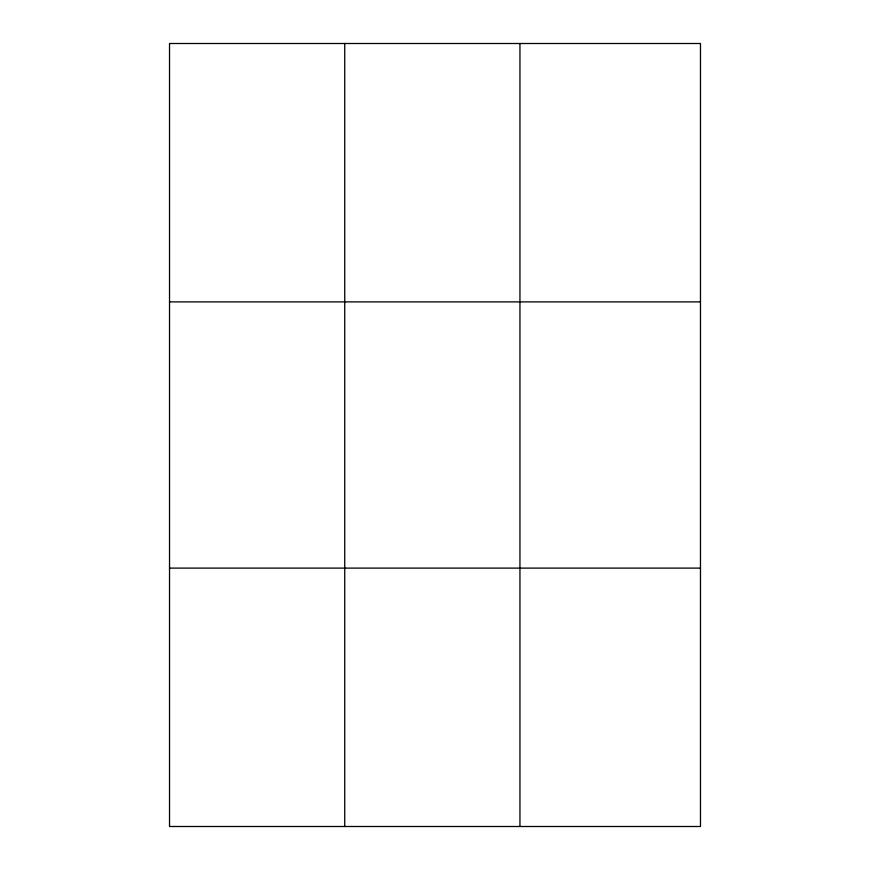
<?xml version="1.0" encoding="UTF-8"?>
<svg xmlns="http://www.w3.org/2000/svg" width="870" height="870" viewBox="0 0 870 870"><rect width="100%" height="100%" fill="white"/><g stroke="black" fill="none" stroke-linecap="round" stroke-linejoin="round"><path stroke-width="1.3" d="M344.737 826.5L344.737 43.5M519.945 826.5L519.945 43.5M169.53 301.89L700.47 301.89M169.53 568.11L700.47 568.11M700.47 43.5L169.53 43.5L169.53 826.5L700.47 826.5L700.47 43.5"/></g></svg>
